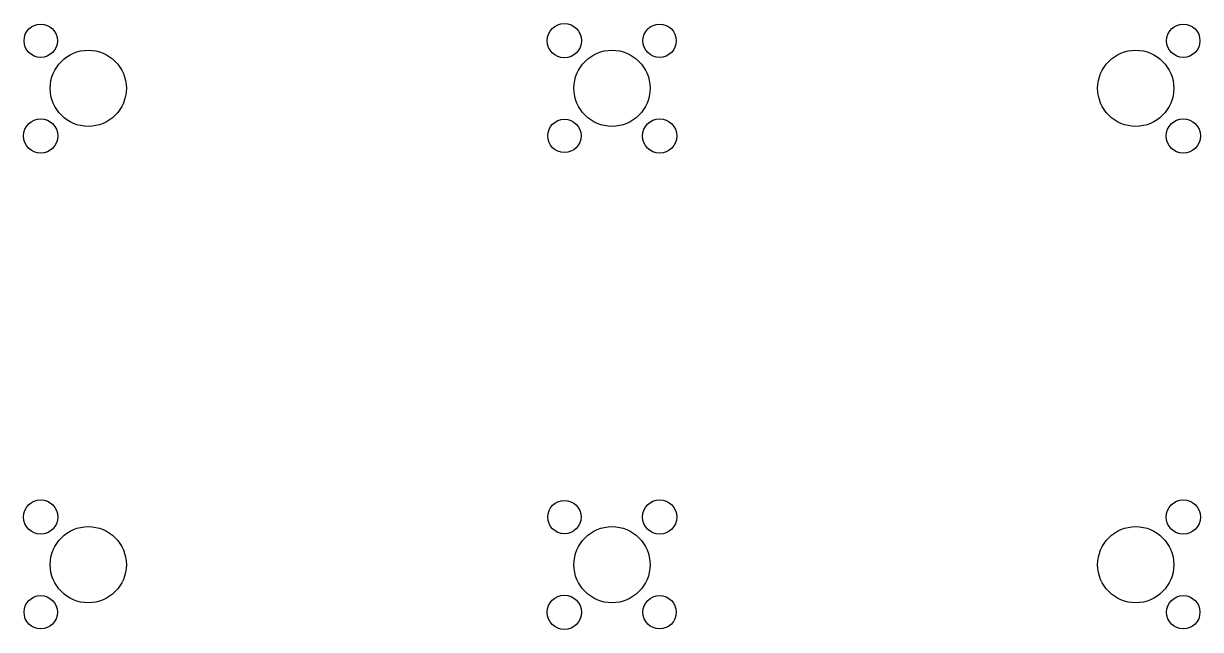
# Model space of a CAD drawing. Extents: x -618 to 618, y -318 to 318.
import ezdxf

# ---------------------------------------------------------------- set-up
doc = ezdxf.new("R2010")
doc.units = 0

msp = doc.modelspace()

# ---------------------------------------------------------------- linework, layer by layer
for centre, radius in [((-600, 300), 17.5), ((-50, 300), 18), ((50, 300), 17.5), ((600, 300), 17.5), ((-550, 250), 40), ((0, 250), 40), ((550, 250), 40), ((-600, 200), 18), ((-50, 200), 17.5), ((50, 200), 18), ((600, 200), 18), ((-600, -200), 18), ((-50, -200), 17.5), ((50, -200), 18), ((600, -200), 18), ((-550, -250), 40), ((0, -250), 40), ((550, -250), 40), ((-600, -300), 17.5), ((-50, -300), 18), ((50, -300), 17.5), ((600, -300), 17.5)]:
    msp.add_circle(centre, radius)

doc.saveas('drawing.dxf')
